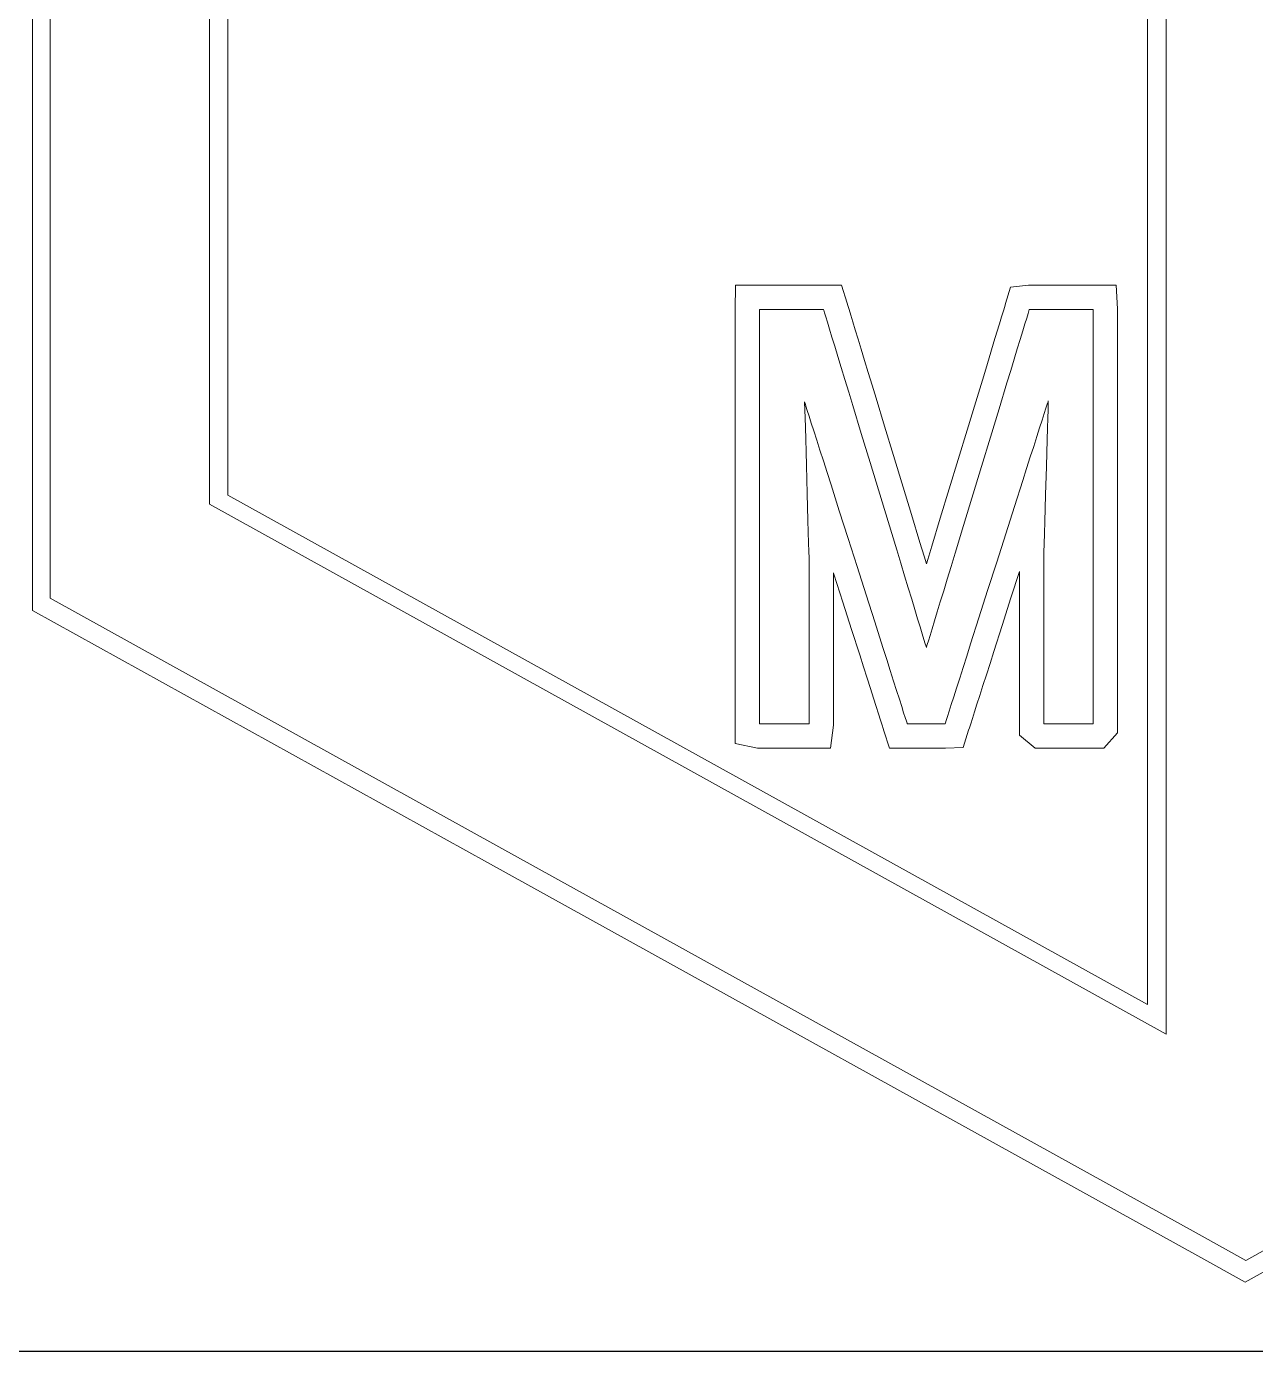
# Model space of a CAD drawing. Header units: inches. Extents: x 24 to 2828, y 12 to 613.
# Drawn here: x 365.1 to 516.4, y 12.5 to 175.6 of the extents above; entities that cross this region are included whole.
import ezdxf

# ---------------------------------------------------------------- set-up
doc = ezdxf.new("R2010")
doc.units = ezdxf.units.IN
doc.header["$MEASUREMENT"] = 0
doc.layers.add('Capa 1', color=7, linetype='Continuous', lineweight=0)

msp = doc.modelspace()

# ---------------------------------------------------------------- linework, layer by layer
msp.add_line((823.83, 12.51), (23.83, 12.51))
at = {"layer": 'Capa 1', "color": 4}
msp.add_lwpolyline([(465.41, 143.8), (466.09, 141.57), (466.18, 141.26), (466.33, 140.77), (466.54, 140.1), (466.79, 139.26), (467.09, 138.27), (467.44, 137.14), (467.82, 135.89), (468.24, 134.52), (468.68, 133.05), (469.16, 131.49), (469.65, 129.86), (470.7, 126.41), (471.8, 122.81), (474.01, 115.55), (475.06, 112.09), (475.56, 110.44), (475.85, 109.48), (476.02, 110.02), (476.51, 111.64), (477.56, 115.08), (479.76, 122.32), (480.86, 125.94), (481.92, 129.41), (482.9, 132.64), (483.36, 134.14), (483.78, 135.53), (484.17, 136.82), (484.53, 137.98), (484.84, 139.01), (485.11, 139.89), (485.33, 140.61), (485.49, 141.15), (485.6, 141.51), (486.22, 143.53), (488.4, 143.8), (488.78, 143.8), (489.11, 143.8), (489.55, 143.8), (490.67, 143.8), (493.37, 143.8), (494.64, 143.8), (495.19, 143.8), (495.66, 143.8), (496.03, 143.8), (496.28, 143.8), (499.19, 143.8), (499.39, 140.86), (499.39, 140.48), (499.39, 139.96), (499.39, 139.22), (499.39, 138.27), (499.39, 137.13), (499.39, 135.82), (499.39, 134.34), (499.39, 132.72), (499.39, 130.97), (499.39, 129.1), (499.39, 127.13), (499.39, 122.96), (499.39, 118.57), (499.39, 114.1), (499.39, 109.66), (499.39, 105.37), (499.39, 103.32), (499.39, 101.36), (499.39, 99.5), (499.39, 97.76), (499.39, 96.14), (499.39, 94.68), (499.39, 93.37), (499.39, 92.24), (499.39, 91.31), (499.39, 90.59), (499.39, 90.08), (499.39, 88.68), (497.7, 86.78), (496.21, 86.78), (495.97, 86.78), (495.64, 86.78), (494.79, 86.78), (493.77, 86.78), (491.7, 86.78), (490.9, 86.78), (490.6, 86.78), (490.39, 86.78), (489.22, 86.78), (487.29, 88.37), (487.29, 89.87), (487.29, 90.05), (487.29, 90.32), (487.29, 91.09), (487.29, 92.14), (487.29, 93.43), (487.29, 94.9), (487.29, 96.51), (487.29, 103.37), (487.29, 104.94), (487.29, 106.37), (487.29, 107.6), (487.29, 108.52), (486.25, 105.28), (485.17, 101.89), (484.15, 98.7), (483.68, 97.21), (483.23, 95.8), (482.81, 94.48), (482.42, 93.28), (482.07, 92.19), (481.77, 91.24), (481.51, 90.43), (481.3, 89.78), (481.15, 89.29), (481.05, 88.99), (480.38, 86.88), (478.21, 86.78), (478.06, 86.78), (477.66, 86.78), (477.03, 86.78), (476.26, 86.78), (474.67, 86.78), (474.02, 86.78), (473.6, 86.78), (473.51, 86.78), (471.31, 86.78), (470.61, 88.93), (470.53, 89.19), (470.39, 89.63), (470.19, 90.24), (469.95, 91), (469.66, 91.92), (469.33, 92.96), (468.95, 94.14), (468.54, 95.42), (468.1, 96.8), (467.64, 98.26), (466.63, 101.41), (465.56, 104.76), (464.46, 108.22), (464.42, 108.35), (464.42, 107.75), (464.42, 106.55), (464.42, 105.14), (464.42, 103.58), (464.42, 100.18), (464.42, 96.73), (464.42, 95.11), (464.42, 93.61), (464.42, 92.3), (464.42, 91.21), (464.42, 90.4), (464.42, 90.11), (464.42, 89.91), (464.42, 89.6), (464.04, 86.78), (461.34, 86.78), (461.14, 86.78), (460.86, 86.78), (460.07, 86.78), (459.08, 86.78), (456.99, 86.78), (456.12, 86.78), (455.78, 86.78), (455.52, 86.78), (455.06, 86.78), (452.32, 87.34), (452.32, 89.99), (452.32, 90.43), (452.32, 91.1), (452.32, 91.98), (452.32, 93.05), (452.32, 94.31), (452.32, 95.74), (452.32, 97.31), (452.32, 99.02), (452.32, 100.85), (452.32, 102.79), (452.32, 104.82), (452.32, 109.07), (452.32, 113.5), (452.32, 122.38), (452.32, 126.59), (452.32, 128.58), (452.32, 130.48), (452.32, 132.26), (452.32, 133.92), (452.32, 135.44), (452.32, 136.8), (452.32, 137.99), (452.32, 138.99), (452.32, 139.78), (452.32, 140.36), (452.32, 140.71), (452.33, 143.8), (455.41, 143.8), (455.64, 143.8), (455.99, 143.8), (456.45, 143.8), (456.99, 143.8), (458.25, 143.8), (459.62, 143.8), (460.95, 143.8), (462.09, 143.8), (462.54, 143.8), (462.89, 143.8), (463.11, 143.8)], close=True, dxfattribs=at)
at = {"layer": 'Capa 1', "color": 1}
msp.add_lwpolyline([(463.19, 140.8), (463.22, 140.7), (463.31, 140.39), (463.46, 139.89), (463.67, 139.22), (463.92, 138.38), (464.22, 137.4), (464.57, 136.27), (464.95, 135.01), (465.37, 133.65), (465.81, 132.18), (466.29, 130.62), (466.78, 128.98), (467.83, 125.54), (468.93, 121.94), (471.14, 114.67), (472.19, 111.21), (472.69, 109.57), (473.17, 108), (473.62, 106.52), (474.04, 105.14), (474.43, 103.87), (474.77, 102.72), (475.08, 101.72), (475.34, 100.86), (475.55, 100.16), (475.71, 99.64), (475.81, 99.31), (475.85, 99.18), (475.88, 99.25), (475.96, 99.53), (476.11, 100.01), (476.31, 100.66), (476.55, 101.47), (476.85, 102.44), (477.19, 103.55), (477.56, 104.79), (477.98, 106.14), (478.42, 107.6), (478.89, 109.14), (479.38, 110.77), (480.43, 114.2), (482.63, 121.45), (483.73, 125.06), (484.79, 128.54), (485.77, 131.77), (486.23, 133.26), (486.65, 134.66), (487.04, 135.95), (487.4, 137.11), (487.71, 138.14), (487.98, 139.01), (488.2, 139.73), (488.36, 140.28), (488.47, 140.64), (488.52, 140.8), (488.58, 140.8), (488.78, 140.8), (489.11, 140.8), (489.55, 140.8), (490.67, 140.8), (493.37, 140.8), (494.64, 140.8), (495.19, 140.8), (495.66, 140.8), (496.03, 140.8), (496.28, 140.8), (496.39, 140.8), (496.39, 140.76), (496.39, 140.48), (496.39, 139.96), (496.39, 139.22), (496.39, 138.27), (496.39, 137.13), (496.39, 135.82), (496.39, 134.34), (496.39, 132.72), (496.39, 130.97), (496.39, 129.1), (496.39, 127.13), (496.39, 122.96), (496.39, 118.57), (496.39, 114.1), (496.39, 109.66), (496.39, 105.37), (496.39, 103.32), (496.39, 101.36), (496.39, 99.5), (496.39, 97.76), (496.39, 96.14), (496.39, 94.68), (496.39, 93.37), (496.39, 92.24), (496.39, 91.31), (496.39, 90.59), (496.39, 90.08), (496.39, 89.82), (496.36, 89.78), (496.21, 89.78), (495.97, 89.78), (495.64, 89.78), (494.79, 89.78), (493.77, 89.78), (491.7, 89.78), (490.9, 89.78), (490.6, 89.78), (490.39, 89.78), (490.3, 89.78), (490.29, 89.79), (490.29, 89.87), (490.29, 90.05), (490.29, 90.32), (490.29, 91.09), (490.29, 92.14), (490.29, 93.43), (490.29, 94.9), (490.29, 96.51), (490.29, 103.37), (490.29, 104.94), (490.29, 106.37), (490.29, 107.6), (490.29, 108.58), (490.29, 108.97), (490.29, 109.27), (490.29, 109.49), (490.29, 109.62), (490.29, 109.72), (490.3, 109.89), (490.3, 110.14), (490.31, 110.48), (490.32, 110.9), (490.35, 111.93), (490.39, 113.21), (490.43, 114.67), (490.48, 116.28), (490.53, 117.98), (490.62, 121.46), (490.67, 123.15), (490.72, 124.74), (490.76, 126.18), (490.79, 127.42), (490.82, 128.43), (490.83, 128.82), (490.84, 129.14), (490.85, 129.37), (490.85, 129.51), (490.85, 129.55), (490.82, 129.44), (490.72, 129.13), (490.57, 128.65), (490.36, 127.99), (490.1, 127.18), (489.79, 126.23), (489.45, 125.15), (489.06, 123.94), (488.64, 122.63), (488.19, 121.22), (487.72, 119.72), (486.7, 116.53), (485.62, 113.15), (484.51, 109.67), (483.39, 106.19), (482.31, 102.81), (481.29, 99.61), (480.82, 98.12), (480.37, 96.71), (479.95, 95.4), (479.56, 94.19), (479.22, 93.11), (478.91, 92.15), (478.65, 91.34), (478.44, 90.69), (478.29, 90.2), (478.19, 89.9), (478.16, 89.78), (478.14, 89.78), (478.06, 89.78), (477.66, 89.78), (477.03, 89.78), (476.26, 89.78), (474.67, 89.78), (474.02, 89.78), (473.6, 89.78), (473.51, 89.78), (473.49, 89.78), (473.47, 89.85), (473.39, 90.1), (473.25, 90.54), (473.05, 91.15), (472.81, 91.91), (472.52, 92.83), (472.18, 93.88), (471.81, 95.05), (471.4, 96.33), (470.96, 97.71), (470.49, 99.18), (469.49, 102.32), (468.42, 105.67), (467.32, 109.13), (466.21, 112.61), (465.13, 116), (464.11, 119.21), (463.63, 120.72), (463.17, 122.14), (462.75, 123.48), (462.35, 124.71), (462, 125.83), (461.68, 126.81), (461.41, 127.66), (461.19, 128.35), (461.02, 128.88), (460.91, 129.24), (460.86, 129.4), (460.86, 129.39), (460.86, 129.28), (460.86, 129.07), (460.87, 128.78), (460.88, 128.41), (460.91, 127.45), (460.95, 126.24), (460.99, 124.83), (461.03, 123.27), (461.08, 121.6), (461.18, 118.15), (461.23, 116.45), (461.27, 114.84), (461.31, 113.37), (461.35, 112.08), (461.38, 111.01), (461.4, 110.22), (461.41, 109.95), (461.42, 109.76), (461.42, 109.64), (461.42, 109.54), (461.42, 109.34), (461.42, 109.06), (461.42, 108.69), (461.42, 107.75), (461.42, 106.55), (461.42, 105.14), (461.42, 103.58), (461.42, 100.18), (461.42, 96.73), (461.42, 95.11), (461.42, 93.61), (461.42, 92.3), (461.42, 91.21), (461.42, 90.4), (461.42, 90.11), (461.42, 89.91), (461.42, 89.8), (461.42, 89.78), (461.34, 89.78), (461.14, 89.78), (460.86, 89.78), (460.07, 89.78), (459.08, 89.78), (456.99, 89.78), (456.12, 89.78), (455.78, 89.78), (455.52, 89.78), (455.37, 89.78), (455.32, 89.79), (455.32, 89.99), (455.32, 90.43), (455.32, 91.1), (455.32, 91.98), (455.32, 93.05), (455.32, 94.31), (455.32, 95.74), (455.32, 97.31), (455.32, 99.02), (455.32, 100.85), (455.32, 102.79), (455.32, 104.82), (455.32, 109.07), (455.32, 113.5), (455.32, 122.38), (455.32, 126.59), (455.32, 128.58), (455.32, 130.48), (455.32, 132.26), (455.32, 133.92), (455.32, 135.44), (455.32, 136.8), (455.32, 137.99), (455.32, 138.99), (455.32, 139.78), (455.32, 140.36), (455.32, 140.71), (455.32, 140.8), (455.41, 140.8), (455.64, 140.8), (455.99, 140.8), (456.45, 140.8), (456.99, 140.8), (458.25, 140.8), (459.62, 140.8), (460.95, 140.8), (462.09, 140.8), (462.54, 140.8), (462.89, 140.8), (463.11, 140.8), (463.19, 140.8)], close=True, dxfattribs=at)
at = {"layer": 'Capa 1', "color": 2}
msp.add_open_spline([(509.26, 24.27), (509.26, 24.27), (509.26, 24.27), (509.26, 24.27), (509.26, 24.27), (515.09, 21.04), (515.09, 21.04), (515.09, 21.04), (520.93, 24.27), (520.93, 24.27), (520.93, 24.27), (520.93, 24.27), (520.93, 24.27), (520.93, 24.27), (608.38, 72.7), (608.38, 72.7), (608.38, 72.7), (664.39, 103.73), (664.39, 103.73), (664.39, 103.73), (664.39, 110.82), (664.39, 110.82), (664.39, 110.82), (664.39, 280.82), (664.39, 280.82), (664.39, 280.82), (664.39, 288.55), (664.39, 288.55), (664.39, 288.55), (657.36, 291.76), (657.36, 291.76), (657.36, 291.76), (640.68, 299.4), (640.68, 299.4), (640.68, 299.4), (515.09, 356.88), (515.09, 356.88), (515.09, 356.88), (389.5, 299.4), (389.5, 299.4), (389.5, 299.4), (372.82, 291.76), (372.82, 291.76), (372.82, 291.76), (365.79, 288.55), (365.79, 288.55), (365.79, 288.55), (365.79, 280.82), (365.79, 280.82), (365.79, 280.82), (365.79, 110.82), (365.79, 110.82), (365.79, 110.82), (365.79, 103.73), (365.79, 103.73), (365.79, 103.73), (421.8, 72.7), (421.8, 72.7), (421.8, 72.7), (509.26, 24.27), (509.26, 24.27)], degree=3, knots=[0, 0, 0, 0, 1, 1, 1, 2, 2, 2, 3, 3, 3, 4, 4, 4, 5, 5, 5, 6, 6, 6, 7, 7, 7, 8, 8, 8, 9, 9, 9, 10, 10, 10, 11, 11, 11, 12, 12, 12, 13, 13, 13, 14, 14, 14, 15, 15, 15, 16, 16, 16, 17, 17, 17, 18, 18, 18, 19, 19, 19, 20, 20, 20, 20], dxfattribs=at)
at = {"layer": 'Capa 1'}
msp.add_open_spline([(509.43, 26.9), (509.43, 26.9), (509.43, 26.9), (509.43, 26.9), (509.43, 26.9), (515.18, 23.72), (515.18, 23.72), (515.18, 23.72), (520.93, 26.9), (520.93, 26.9), (520.93, 26.9), (520.93, 26.9), (520.93, 26.9), (520.93, 26.9), (607.14, 74.65), (607.14, 74.65), (607.14, 74.65), (662.36, 105.23), (662.36, 105.23), (662.36, 105.23), (662.36, 112.23), (662.36, 112.23), (662.36, 112.23), (662.36, 279.8), (662.36, 279.8), (662.36, 279.8), (662.36, 287.42), (662.36, 287.42), (662.36, 287.42), (655.43, 290.59), (655.43, 290.59), (655.43, 290.59), (638.98, 298.12), (638.98, 298.12), (638.98, 298.12), (515.18, 354.78), (515.18, 354.78), (515.18, 354.78), (391.37, 298.12), (391.37, 298.12), (391.37, 298.12), (374.93, 290.59), (374.93, 290.59), (374.93, 290.59), (368, 287.42), (368, 287.42), (368, 287.42), (368, 279.8), (368, 279.8), (368, 279.8), (368, 112.23), (368, 112.23), (368, 112.23), (368, 105.23), (368, 105.23), (368, 105.23), (423.22, 74.65), (423.22, 74.65), (423.22, 74.65), (509.43, 26.9), (509.43, 26.9)], degree=3, knots=[0, 0, 0, 0, 1, 1, 1, 2, 2, 2, 3, 3, 3, 4, 4, 4, 5, 5, 5, 6, 6, 6, 7, 7, 7, 8, 8, 8, 9, 9, 9, 10, 10, 10, 11, 11, 11, 12, 12, 12, 13, 13, 13, 14, 14, 14, 15, 15, 15, 16, 16, 16, 17, 17, 17, 18, 18, 18, 19, 19, 19, 20, 20, 20, 20], dxfattribs=at)
at = {"layer": 'Capa 1', "color": 6}
msp.add_open_spline([(505.38, 199.84), (505.38, 199.84), (505.38, 51.58), (505.38, 51.58), (505.38, 51.58), (387.59, 116.82), (387.59, 116.82), (387.59, 116.82), (387.59, 265.08), (387.59, 265.08), (387.59, 265.08), (505.38, 199.84), (505.38, 199.84)], degree=3, knots=[0, 0, 0, 0, 1, 1, 1, 2, 2, 2, 3, 3, 3, 4, 4, 4, 4], dxfattribs=at)
at = {"layer": 'Capa 1', "color": 5}
msp.add_open_spline([(503.05, 197.7), (503.05, 197.7), (503.05, 55.23), (503.05, 55.23), (503.05, 55.23), (389.87, 117.92), (389.87, 117.92), (389.87, 117.92), (389.87, 260.38), (389.87, 260.38), (389.87, 260.38), (503.05, 197.7), (503.05, 197.7)], degree=3, knots=[0, 0, 0, 0, 1, 1, 1, 2, 2, 2, 3, 3, 3, 4, 4, 4, 4], dxfattribs=at)

doc.saveas('drawing.dxf')
